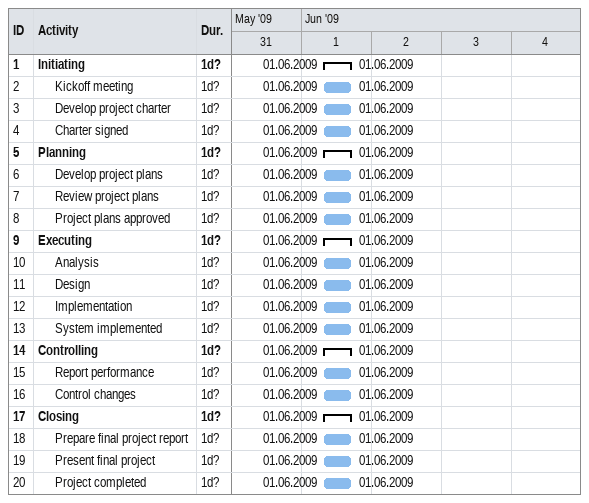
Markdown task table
| ID | Level | Task | Duration | Start | Finish |
|---|---|---|---|---|---|
| 1 | 1 | **Initiating** | 1d? | 2009-06-01 | 2009-06-01 |
| 2 | 2 | Kickoff meeting | 1d? | 2009-06-01 | 2009-06-01 |
| 3 | 2 | Develop project charter | 1d? | 2009-06-01 | 2009-06-01 |
| 4 | 2 | Charter signed | 1d? | 2009-06-01 | 2009-06-01 |
| 5 | 1 | **Planning** | 1d? | 2009-06-01 | 2009-06-01 |
| 6 | 2 | Develop project plans | 1d? | 2009-06-01 | 2009-06-01 |
| 7 | 2 | Review project plans | 1d? | 2009-06-01 | 2009-06-01 |
| 8 | 2 | Project plans approved | 1d? | 2009-06-01 | 2009-06-01 |
| 9 | 1 | **Executing** | 1d? | 2009-06-01 | 2009-06-01 |
| 10 | 2 | Analysis | 1d? | 2009-06-01 | 2009-06-01 |
| 11 | 2 | Design | 1d? | 2009-06-01 | 2009-06-01 |
| 12 | 2 | Implementation | 1d? | 2009-06-01 | 2009-06-01 |
| 13 | 2 | System implemented | 1d? | 2009-06-01 | 2009-06-01 |
| 14 | 1 | **Controlling** | 1d? | 2009-06-01 | 2009-06-01 |
| 15 | 2 | Report performance | 1d? | 2009-06-01 | 2009-06-01 |
| 16 | 2 | Control changes | 1d? | 2009-06-01 | 2009-06-01 |
| 17 | 1 | **Closing** | 1d? | 2009-06-01 | 2009-06-01 |
| 18 | 2 | Prepare final project report | 1d? | 2009-06-01 | 2009-06-01 |
| 19 | 2 | Present final project | 1d? | 2009-06-01 | 2009-06-01 |
| 20 | 2 | Project completed | 1d? | 2009-06-01 | 2009-06-01 |
